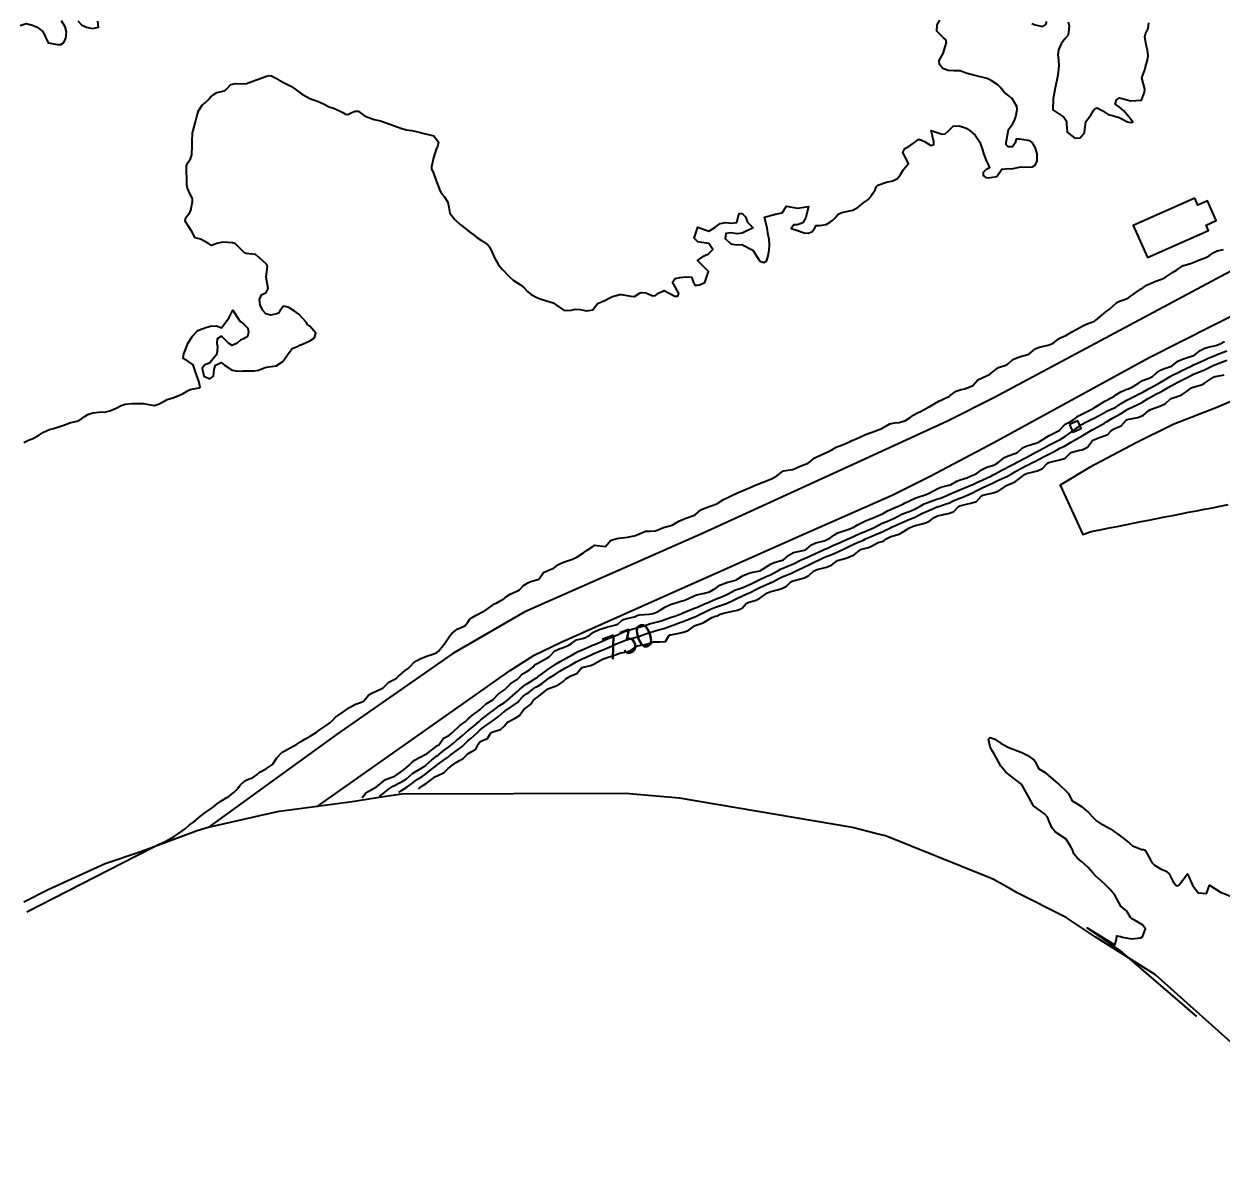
# Model space of a CAD drawing. Header units: metres. Extents: x 307586 to 320046, y 7427249 to 7434250.
# Drawn here: x 313869.3 to 314086.2, y 7432636.6 to 7432843.4 of the extents above; entities that cross this region are included whole.
import ezdxf
from ezdxf.enums import TextEntityAlignment as Align

# ---------------------------------------------------------------- set-up
doc = ezdxf.new("R2010")
doc.units = ezdxf.units.M
doc.header["$MEASUREMENT"] = 0
for name, color, linetype in [('Area', 45, 'Continuous'), ('Cotas', 45, 'Continuous'), ('Curvas de Nivel 1m', 11, 'Continuous'), ('Curvas de Nivel 5m', 15, 'Continuous'), ('Edificações', 30, 'Continuous'), ('Vias Primárias', 230, 'Continuous')]:
    doc.layers.add(name, color=color, linetype=linetype)
doc.styles.add('Style-STANDARD', font='STANDARD.shx')

msp = doc.modelspace()

# ---------------------------------------------------------------- linework, layer by layer
at = {"layer": 'Area'}
msp.add_polyline3d([(314112.9, 7432636.58, 744.22), (314074.12, 7432671.18, 732.01), (314063.25, 7432678.11, 732), (314057.97, 7432681.61, 731.96), (314049.13, 7432686.08, 731.83), (314048.08, 7432686.63, 731.9), (314046.04, 7432687.78, 731.79), (314044.93, 7432688.41, 731.73), (314044.98, 7432688.38, 731.87), (314043.53, 7432689.02, 731.73), (314025.28, 7432696.37, 731.65), (314023.72, 7432696.71, 731.62), (314019.31, 7432697.86, 731.61), (313988.02, 7432703.18, 731.31), (313978.17, 7432704.06, 731.18), (313937.74, 7432703.93, 727.91), (313934.44, 7432703.43, 727.63), (313928.73, 7432702.55, 727.66), (313916.99, 7432700.95, 727.75), (313915.5, 7432700.76, 727.68), (313911.95, 7432700.02, 727.67), (313902.69, 7432697.88, 726.75), (313900.71, 7432697.28, 726.75), (313890.34, 7432693.39, 726.73), (313884.06, 7432691.33, 726.72), (313873.82, 7432686.67, 726.7), (313869.31, 7432684.36, 726.69)], dxfattribs=at)
at = {"layer": 'Curvas de Nivel 1m', "flags": 128}
for points, elevation in [([(313869.29, 7432767.56), (313870.17, 7432768), (313870.65, 7432768.18), (313870.85, 7432768.26), (313871.95, 7432768.88), (313872.86, 7432769.48), (313873.99, 7432769.95), (313874.68, 7432770.13), (313874.87, 7432770.19), (313876.2, 7432770.6), (313876.88, 7432770.82), (313877.67, 7432771.12), (313878.89, 7432771.46), (313879.21, 7432771.57), (313879.76, 7432771.88), (313880.39, 7432772.38), (313880.9, 7432772.67), (313881.81, 7432772.96), (313882.91, 7432773.09), (313884.18, 7432773.11), (313884.91, 7432773.3), (313886, 7432773.81), (313886.92, 7432774.29), (313887.68, 7432774.55), (313888.92, 7432774.67), (313890.02, 7432774.66), (313890.92, 7432774.63), (313892.25, 7432774.4), (313892.92, 7432774.26), (313893.71, 7432774.5), (313894.93, 7432775.19), (313895.28, 7432775.34), (313896.28, 7432775.69), (313896.74, 7432775.87), (313896.94, 7432775.94), (313898.15, 7432776.46), (313898.95, 7432776.96), (313899.44, 7432777.16), (313900.96, 7432777.47), (313901.09, 7432777.5), (313901.23, 7432777.63), (313900.97, 7432778.68), (313900.62, 7432779.63), (313900.46, 7432780.17), (313899.96, 7432781.64), (313899.02, 7432782.32), (313898.16, 7432782.8), (313898.3, 7432783.66), (313899.05, 7432785.65), (313899.87, 7432786.84), (313900.55, 7432787.64), (313900.86, 7432787.86), (313901.09, 7432787.98), (313902.28, 7432788.43), (313903.09, 7432788.66), (313904.18, 7432788.68), (313905.09, 7432788.36), (313905.63, 7432789.04), (313905.98, 7432789.57), (313906.45, 7432790.23), (313907.13, 7432791.56), (313908.41, 7432789.55), (313909.1, 7432789.04), (313909.84, 7432788.28), (313909.96, 7432787.53), (313909.8, 7432786.8), (313909.06, 7432786.34), (313908.51, 7432786.1), (313907.92, 7432785.55), (313907.05, 7432785.16), (313906.37, 7432785.57), (313905.07, 7432786.86), (313904.29, 7432786.36), (313904.25, 7432785.59), (313904.36, 7432784.91), (313904.22, 7432783.59), (313903.02, 7432782.08), (313902.72, 7432781.9), (313902.05, 7432781.62), (313901.59, 7432781.04), (313901.88, 7432779.62), (313902.98, 7432779.11), (313903.66, 7432779.6), (313903.79, 7432780.81), (313904.01, 7432781.6), (313905.02, 7432782.08), (313905.65, 7432781.57), (313907, 7432780.69), (313908.02, 7432780.52), (313909, 7432780.56), (313909.95, 7432780.57), (313911, 7432780.57), (313911.79, 7432780.71), (313913.01, 7432781.18), (313913.25, 7432781.24), (313915.01, 7432781.46), (313916.19, 7432782.28), (313917.03, 7432783.44), (313917.88, 7432784.6), (313919.06, 7432785.1), (313919.3, 7432785.18), (313919.76, 7432785.41), (313921.07, 7432786.01), (313921.94, 7432786.52), (313922.19, 7432787.38), (313921.1, 7432788.66), (313920.68, 7432788.97), (313920.39, 7432789.4), (313919.12, 7432790.81), (313918.27, 7432791.43), (313917.14, 7432792.07), (313916.31, 7432792.28), (313915.67, 7432791.45), (313915.5, 7432791.08), (313915.12, 7432790.88), (313913.98, 7432790.61), (313913.12, 7432790.88), (313912.58, 7432791.5), (313912.11, 7432792.53), (313911.95, 7432793.5), (313912.31, 7432794.35), (313913.17, 7432794.77), (313913.54, 7432795.48), (313913.2, 7432797.49), (313913.39, 7432799.49), (313913.23, 7432799.85), (313911.45, 7432801.51), (313911.25, 7432801.6), (313909.55, 7432801.83), (313909.26, 7432801.95), (313907.6, 7432803.56), (313907.27, 7432803.7), (313907.09, 7432803.75), (313905.28, 7432803.83), (313904.23, 7432803.6), (313903.27, 7432803.28), (313902.76, 7432803.62), (313901.28, 7432804.39), (313900.3, 7432804.66), (313899.78, 7432805.65), (313899.3, 7432806.46), (313898.51, 7432807.67), (313898.66, 7432808.33), (313899.34, 7432809.25), (313899.53, 7432809.66), (313899.82, 7432811.2), (313899.82, 7432811.65), (313899.74, 7432812.02), (313899.38, 7432812.66), (313898.92, 7432813.66), (313898.83, 7432814.24), (313898.81, 7432815.67), (313898.77, 7432816.32), (313898.77, 7432817.67), (313898.95, 7432818.17), (313899.46, 7432818.94), (313899.75, 7432819.66), (313899.8, 7432821.34), (313899.79, 7432821.66), (313899.8, 7432821.96), (313899.87, 7432823.65), (313899.94, 7432824.08), (313900.37, 7432825.65), (313900.61, 7432826.58), (313900.95, 7432827.64), (313901.57, 7432828.64), (313902.11, 7432829.09), (313902.7, 7432829.62), (313903.1, 7432830.1), (313903.6, 7432830.54), (313904.27, 7432830.93), (313905.61, 7432831.26), (313905.83, 7432831.35), (313906.02, 7432831.58), (313906.78, 7432832.41), (313907.62, 7432832.58), (313908.67, 7432832.5), (313909.62, 7432832.59), (313911.27, 7432833.16), (313911.63, 7432833.29), (313911.78, 7432833.36), (313912.07, 7432833.51), (313913.22, 7432833.91), (313913.64, 7432834.02), (313914.15, 7432834), (313915.03, 7432833.47), (313915.39, 7432833.22), (313915.63, 7432833.1), (313916.32, 7432832.76), (313917.62, 7432832.09), (313918.61, 7432831.43), (313919.6, 7432830.74), (313921.11, 7432829.87), (313921.59, 7432829.67), (313922.48, 7432829.38), (313923.58, 7432828.88), (313924.6, 7432828.38), (313925.57, 7432828.04), (313927.05, 7432827.33), (313927.56, 7432827.03), (313927.93, 7432826.94), (313928.7, 7432827.31), (313929.3, 7432827.56), (313929.57, 7432827.6), (313929.83, 7432827.56), (313930.28, 7432827.29), (313930.99, 7432826.71), (313931.55, 7432826.47), (313932.72, 7432826.09), (313933.55, 7432825.87), (313934.06, 7432825.75), (313935.54, 7432825.22), (313937.53, 7432824.49), (313938.53, 7432824.19), (313939.53, 7432824.05), (313940.9, 7432823.78), (313941.52, 7432823.6), (313943.51, 7432823.13), (313944.34, 7432821.95), (313944.16, 7432821.12), (313943.92, 7432820.69), (313943.46, 7432819.13), (313943.08, 7432817.5), (313943.08, 7432817.13), (313943.44, 7432816.35), (313943.78, 7432815.48), (313943.89, 7432815.12), (313944.16, 7432814.37), (313944.67, 7432813.11), (313944.94, 7432812.66), (313945.38, 7432812.15), (313946.08, 7432811.09), (313946.26, 7432810.19), (313946.41, 7432809.09), (313947.33, 7432807.94), (313948.32, 7432807.07), (313949.31, 7432806.26), (313950.01, 7432805.75), (313950.91, 7432805.04), (313951.3, 7432804.72), (313952.18, 7432804.13), (313953.28, 7432803.4), (313953.61, 7432803.01), (313954.12, 7432801.85), (313954.5, 7432800.99), (313955.23, 7432799.77), (313955.89, 7432798.97), (313957.21, 7432797.57), (313957.89, 7432796.95), (313959.19, 7432796.12), (313959.87, 7432795.61), (313960.5, 7432794.92), (313961.17, 7432794.36), (313962.28, 7432793.79), (313963.16, 7432793.46), (313965.15, 7432792.86), (313967.14, 7432791.48), (313968.41, 7432791.56), (313969.14, 7432791.71), (313970.01, 7432791.67), (313971.14, 7432791.44), (313972.32, 7432791.6), (313973.15, 7432792.77), (313974.58, 7432793.33), (313975.17, 7432793.67), (313975.89, 7432794.01), (313977.18, 7432794.38), (313977.51, 7432794.39), (313979.17, 7432794.07), (313979.87, 7432793.99), (313980.86, 7432794.67), (313981.18, 7432794.75), (313981.88, 7432794.66), (313983.18, 7432794.15), (313983.63, 7432794.19), (313984.18, 7432794.64), (313985.19, 7432795.12), (313986.11, 7432794.61), (313987.17, 7432794.05), (313987.71, 7432794.06), (313987.9, 7432794.59), (313987.19, 7432795.77), (313986.7, 7432796.61), (313987.21, 7432797.3), (313988.04, 7432797.43), (313989.21, 7432797.58), (313990.16, 7432797.52), (313990.54, 7432796.56), (313990.74, 7432796.1), (313991.2, 7432796.07), (313991.62, 7432796.13), (313992.6, 7432796.54), (313993.22, 7432798.53), (313991.25, 7432800.55), (313992.43, 7432801.37), (313993.26, 7432801.73), (313994.02, 7432802.52), (313993.29, 7432803.61), (313992.04, 7432803.79), (313991.29, 7432803.9), (313990.64, 7432804.56), (313991.32, 7432806.55), (313993.32, 7432805.86), (313994.39, 7432806.51), (313995.33, 7432807.25), (313996.39, 7432807.43), (313997.33, 7432807.28), (313998.38, 7432807.42), (313998.6, 7432808.47), (313998.77, 7432809.05), (313999.35, 7432809.02), (313999.96, 7432808.45), (314000.33, 7432807.45), (314001.32, 7432806.43), (313999.31, 7432805.46), (313998.42, 7432805.36), (313997.31, 7432805.55), (313996.38, 7432805.42), (313996.25, 7432804.49), (313997.29, 7432803.55), (313998.36, 7432803.4), (313999.29, 7432803.41), (314001.27, 7432802.43), (314002.55, 7432800.42), (314003.25, 7432800.16), (314003.73, 7432800.4), (314003.99, 7432801.13), (314004.2, 7432802.4), (314004.29, 7432803.4), (314004.2, 7432804.4), (314004.07, 7432805.16), (314003.86, 7432806.4), (314003.35, 7432808.41), (314005.36, 7432808.92), (314006.55, 7432809.18), (314007.37, 7432810.36), (314009.37, 7432810), (314011.37, 7432810.31), (314010.88, 7432808.32), (314010.31, 7432807.35), (314009.33, 7432807.01), (314008.67, 7432807.01), (314008.2, 7432806.35), (314009.32, 7432805.94), (314010.57, 7432805.57), (314011.31, 7432805.48), (314011.92, 7432805.7), (314012.45, 7432806.3), (314012.73, 7432806.9), (314013.33, 7432806.9), (314014.54, 7432807.06), (314015.34, 7432807.52), (314015.77, 7432807.83), (314016.18, 7432808.25), (314016.71, 7432808.9), (314017.36, 7432809.24), (314018.22, 7432809.38), (314019.37, 7432809.64), (314020.32, 7432810.21), (314021.38, 7432811.03), (314022.07, 7432811.5), (314022.68, 7432812.18), (314022.95, 7432812.62), (314023.41, 7432813.36), (314023.67, 7432813.91), (314023.91, 7432814.16), (314025.43, 7432814.74), (314026.6, 7432814.96), (314027.44, 7432815.38), (314027.78, 7432815.77), (314027.98, 7432816.11), (314028.53, 7432817.04), (314029.47, 7432818.1), (314028.44, 7432820.11), (314028.8, 7432820.81), (314029.5, 7432821.18), (314030.74, 7432822.08), (314031.15, 7432822.44), (314031.52, 7432822.47), (314032.35, 7432822.06), (314033.51, 7432821.35), (314034.01, 7432821.55), (314034.01, 7432822.04), (314033.54, 7432824.05), (314035.53, 7432823.4), (314036.08, 7432823.48), (314036.66, 7432824.01), (314037.55, 7432824.83), (314038.64, 7432824.91), (314039.55, 7432824.6), (314039.98, 7432824.41), (314040.69, 7432823.96), (314041.53, 7432823.21), (314042.35, 7432821.94), (314042.85, 7432820.59), (314043.03, 7432819.93), (314043.48, 7432818.63), (314043.84, 7432817.93), (314044.09, 7432817.3), (314043.46, 7432816.96), (314042.94, 7432816.44), (314042.98, 7432815.93), (314043.44, 7432815.55), (314043.88, 7432815.48), (314045.44, 7432815.77), (314045.56, 7432815.91), (314046.31, 7432817.05), (314047.46, 7432817.21), (314048.17, 7432817.16), (314049.47, 7432817.45), (314049.82, 7432817.5), (314051.47, 7432817.43), (314051.81, 7432817.48), (314052.35, 7432817.82), (314052.72, 7432818.58), (314052.73, 7432819.82), (314052.43, 7432820.89), (314051.89, 7432821.83), (314051.52, 7432822.12), (314051.09, 7432822.27), (314049.52, 7432822.51), (314048.9, 7432822.49), (314048.77, 7432821.87), (314048.28, 7432821.1), (314047.51, 7432821.14), (314047.11, 7432821.49), (314047.09, 7432821.89), (314047.18, 7432822.22), (314047.47, 7432823.88), (314047.55, 7432824.27), (314048.24, 7432825.19), (314048.61, 7432825.87), (314048.86, 7432826.58), (314049.12, 7432827.86), (314049.03, 7432828.43), (314048.2, 7432829.87), (314047.62, 7432830.33), (314046.76, 7432831.03), (314046.06, 7432831.9), (314045.64, 7432832.33), (314044.42, 7432833.15), (314043.66, 7432833.5), (314041.66, 7432833.95), (314040.07, 7432834.37), (314039.67, 7432834.53), (314038.8, 7432834.86), (314037.67, 7432834.89), (314036.6, 7432834.95), (314035.68, 7432835.31), (314035.06, 7432836.04), (314035.01, 7432836.72), (314035.71, 7432838.03), (314036.33, 7432840.02), (314036.22, 7432840.51), (314035.74, 7432840.92), (314034.59, 7432842.04), (314034.63, 7432843.18), (314035.12, 7432844.04)], 726), ([(314051.78, 7432843.45), (314052.37, 7432843.23), (314053.77, 7432842.92), (314054.32, 7432843.26), (314054.49, 7432843.8)], 726), ([(314058.36, 7432843.75), (314058.5, 7432843.02), (314058.4, 7432841.75), (314058.26, 7432841.25), (314057.74, 7432840.68), (314057.06, 7432839.77), (314056.62, 7432838.68), (314056.5, 7432837.78), (314056.6, 7432836.88), (314056.67, 7432835.78), (314056.52, 7432834.63), (314056.39, 7432833.78), (314056.28, 7432833.16), (314055.98, 7432831.78), (314055.61, 7432829.79), (314055.59, 7432827.79), (314057.57, 7432826.51), (314058.04, 7432825.76), (314058.01, 7432825.3), (314058.18, 7432823.75), (314059.53, 7432822.71), (314060.5, 7432822.75), (314061.27, 7432823.71), (314061.56, 7432825.71), (314062.45, 7432826.83), (314062.94, 7432827.7), (314063.25, 7432828.04), (314063.6, 7432828.15), (314064.5, 7432827.68), (314065.58, 7432826.95), (314066.52, 7432826.72), (314067.57, 7432826.41), (314069.11, 7432825.62), (314069.56, 7432825.51), (314070.06, 7432825.61), (314069.57, 7432826.26), (314068.44, 7432827.63), (314067.6, 7432828.38), (314066.82, 7432828.86), (314067.07, 7432829.65), (314067.62, 7432829.98), (314069.03, 7432829.63), (314069.61, 7432829.45), (314071.61, 7432829.59), (314072.17, 7432831.04), (314072.22, 7432831.58), (314071.66, 7432833.59), (314072.21, 7432835.05), (314072.33, 7432835.58), (314072.64, 7432836.64), (314072.81, 7432837.58), (314072.68, 7432838.62), (314072.45, 7432839.58), (314072.22, 7432841.11), (314072.35, 7432841.58), (314072.82, 7432842.53), (314072.95, 7432843.58)], 726), ([(313869.85, 7432682.64), (313889.63, 7432692.76), (313893.34, 7432694.62), (313893.83, 7432694.85), (313894.9, 7432695.33), (313895.57, 7432695.68), (313895.82, 7432695.85), (313895.99, 7432695.94), (313896.55, 7432696.23), (313898.5, 7432697.64), (313899.31, 7432698.34), (313900.02, 7432698.85), (313900.94, 7432699.62), (313901.51, 7432700.14), (313902.04, 7432700.49), (313902.7, 7432700.94), (313903.57, 7432701.59), (313904.06, 7432701.98), (313904.97, 7432702.66), (313906.07, 7432703.3), (313906.5, 7432703.55), (313907.36, 7432704.26), (313908.1, 7432705.02), (313908.32, 7432705.31), (313908.47, 7432705.53), (313909.3, 7432706.33), (313910.11, 7432706.67), (313910.72, 7432706.9), (313911.57, 7432707.5), (313911.86, 7432707.76), (313912.13, 7432707.95), (313913.23, 7432708.57), (313914.14, 7432709.15), (313914.32, 7432709.28), (313914.45, 7432709.46), (313915.13, 7432710.47), (313916.01, 7432711.44), (313916.09, 7432711.52), (313916.17, 7432711.57), (313916.42, 7432711.68), (313918.19, 7432712.67), (313918.67, 7432712.93), (313919.42, 7432713.4), (313919.87, 7432713.72), (313920.2, 7432713.89), (313921.17, 7432714.42), (313922.22, 7432715.1), (313922.38, 7432715.21), (313922.6, 7432715.36), (313924.23, 7432716.47), (313924.73, 7432716.84), (313925.23, 7432717.33), (313925.72, 7432717.85), (313926.25, 7432718.24), (313927.82, 7432719.3), (313928.07, 7432719.49), (313928.27, 7432719.63), (313929.33, 7432720.23), (313930.28, 7432720.53), (313930.79, 7432720.76), (313931.2, 7432721.26), (313931.7, 7432721.86), (313932.3, 7432722.18), (313934.13, 7432723.04), (313934.31, 7432723.12), (313934.38, 7432723.16), (313934.43, 7432723.22), (313935.36, 7432724.18), (313936.33, 7432724.67), (313936.68, 7432724.85), (313937.05, 7432725.19), (313938.35, 7432726.28), (313938.88, 7432726.64), (313939.39, 7432727.16), (313939.82, 7432727.7), (313940.37, 7432728.08), (313941.07, 7432728.44), (313942.38, 7432728.95), (313942.97, 7432729.12), (313944, 7432729.5), (313944.39, 7432729.83), (313944.96, 7432730.54), (313945.38, 7432731.09), (313945.8, 7432731.7), (313946.43, 7432732.58), (313946.86, 7432733.07), (313947.72, 7432733.78), (313948.45, 7432734.06), (313949.12, 7432734.38), (313949.65, 7432735.04), (313949.99, 7432735.51), (313950.47, 7432735.88), (313951.18, 7432736.31), (313952.48, 7432736.97), (313952.55, 7432737.01), (313954.5, 7432738.36), (313954.9, 7432738.58), (313955.67, 7432738.97), (313956.18, 7432739.29), (313956.51, 7432739.57), (313957.32, 7432740.15), (313958.53, 7432740.65), (313958.73, 7432740.73), (313959.04, 7432740.92), (313959.77, 7432741.69), (313960.55, 7432742.15), (313961.06, 7432742.39), (313962.55, 7432742.87), (313962.6, 7432742.89), (313963.39, 7432744.06), (313964.58, 7432744.58), (313964.79, 7432744.65), (313965.22, 7432744.85), (313965.98, 7432745.45), (313966.59, 7432745.76), (313967.37, 7432746.06), (313968.6, 7432746.49), (313969.38, 7432746.81), (313970.61, 7432747.62), (313971.29, 7432748.11), (313972.3, 7432748.77), (313972.48, 7432748.91), (313972.63, 7432748.97), (313974.62, 7432748.74), (313975.52, 7432749.85), (313976.65, 7432750.22), (313977.08, 7432750.28), (313978.65, 7432750.46), (313978.85, 7432750.49), (313979.8, 7432750.68), (313980.66, 7432751.01), (313981.81, 7432751.51), (313982.66, 7432751.53), (313983.64, 7432751.61), (313984.67, 7432752), (313985.11, 7432752.17), (313986.67, 7432752.6), (313987.9, 7432753.37), (313988.69, 7432753.68), (313989.33, 7432753.94), (313990.7, 7432754.45), (313990.77, 7432754.48), (313990.86, 7432754.55), (313991.87, 7432755.38), (313992.72, 7432755.74), (313994.72, 7432756.5), (313995.94, 7432757.28), (313996.74, 7432757.65), (313997.32, 7432757.9), (313998.51, 7432758.46), (313998.67, 7432758.54), (313998.75, 7432758.57), (313998.92, 7432758.63), (314000.76, 7432759.42), (314001.47, 7432759.72), (314002.77, 7432760.27), (314003.13, 7432760.4), (314004.78, 7432761.05), (314005.62, 7432761.54), (314006.64, 7432762.36), (314006.73, 7432762.43), (314006.79, 7432762.45), (314008.45, 7432762.69), (314008.8, 7432762.82), (314009.81, 7432763.32), (314010.81, 7432763.65), (314011.28, 7432763.84), (314011.87, 7432764.3), (314012.37, 7432764.75), (314012.83, 7432765.01), (314014.15, 7432765.59), (314014.84, 7432765.88), (314015.1, 7432766), (314015.54, 7432766.25), (314016.35, 7432766.75), (314016.85, 7432766.95), (314017.8, 7432767.29), (314018.87, 7432767.78), (314019.16, 7432767.92), (314019.85, 7432768.21), (314020.88, 7432768.67), (314021.93, 7432769.13), (314022.89, 7432769.48), (314024.64, 7432770.14), (314024.89, 7432770.29), (314026.07, 7432770.96), (314026.9, 7432771.12), (314027.78, 7432771.23), (314028.91, 7432771.57), (314029.77, 7432772.09), (314030.41, 7432772.59), (314030.92, 7432772.87), (314031.71, 7432773.28), (314032.94, 7432773.92), (314033.03, 7432773.96), (314033.19, 7432774.05), (314034.95, 7432775.06), (314035.58, 7432775.39), (314036.84, 7432776), (314036.92, 7432776.05), (314036.96, 7432776.09), (314038.08, 7432776.88), (314038.98, 7432777.17), (314039.62, 7432777.33), (314040.99, 7432777.82), (314041.08, 7432777.86), (314041.16, 7432777.95), (314042.02, 7432778.93), (314043.01, 7432779.44), (314044.13, 7432779.91), (314045.02, 7432780.65), (314045.73, 7432781.19), (314047.03, 7432781.56), (314047.27, 7432781.63), (314047.56, 7432781.87), (314048.3, 7432782.61), (314049.05, 7432782.93), (314049.73, 7432783.17), (314051.06, 7432783.54), (314051.28, 7432783.61), (314051.55, 7432783.83), (314052.34, 7432784.55), (314053.07, 7432784.83), (314054.45, 7432785.17), (314055.08, 7432785.33), (314055.41, 7432785.44), (314055.88, 7432785.77), (314056.54, 7432786.32), (314057.1, 7432786.58), (314057.9, 7432786.96), (314059.11, 7432787.67), (314059.15, 7432787.7), (314059.22, 7432787.74), (314061.12, 7432788.79), (314061.77, 7432789.06), (314063.13, 7432789.58), (314063.3, 7432789.69), (314065.15, 7432791.22), (314065.41, 7432791.4), (314065.76, 7432791.65), (314066.48, 7432792.33), (314067.17, 7432792.95), (314067.61, 7432793.2), (314068.93, 7432793.62), (314069.12, 7432793.69), (314069.18, 7432793.72), (314069.56, 7432793.99), (314071.2, 7432795.19), (314071.45, 7432795.34), (314071.84, 7432795.58), (314072.67, 7432796.12), (314073.22, 7432796.39), (314074.04, 7432796.74), (314075.23, 7432797.13), (314075.52, 7432797.25), (314075.97, 7432797.54), (314077.24, 7432798.38), (314077.95, 7432798.81), (314078.99, 7432799.5), (314079.14, 7432799.62), (314079.26, 7432799.66), (314080.68, 7432800.06), (314081.26, 7432800.27), (314082.1, 7432800.64), (314083.28, 7432801.1), (314083.52, 7432801.2), (314083.94, 7432801.44), (314084.73, 7432802), (314085.29, 7432802.27), (314086.43, 7432802.55)], 727), ([(313930.55, 7432703.27), (313931.19, 7432704.16), (313932.09, 7432704.66), (313933.16, 7432705.23), (313934.11, 7432706.05), (313934.79, 7432706.54), (313936.12, 7432707.05), (313936.44, 7432707.2), (313938.14, 7432708.4), (313938.58, 7432708.73), (313939.08, 7432709.16), (313939.59, 7432709.71), (313940.16, 7432710.14), (313940.79, 7432710.52), (313942.08, 7432711.13), (313942.14, 7432711.16), (313942.17, 7432711.18), (313942.33, 7432711.28), (313944.19, 7432712.71), (313944.41, 7432712.87), (313944.62, 7432713.1), (313945.27, 7432714.03), (313946.22, 7432714.56), (313946.53, 7432714.76), (313946.89, 7432715.07), (313948.24, 7432716.32), (313948.64, 7432716.64), (313949.17, 7432717.04), (313949.74, 7432717.54), (313950.25, 7432718), (313950.82, 7432718.47), (313951.61, 7432719.02), (313951.99, 7432719.29), (313952.27, 7432719.59), (313953, 7432720.28), (313954.22, 7432720.98), (313954.29, 7432721.04), (313955.22, 7432722.05), (313956.31, 7432722.8), (313956.5, 7432722.96), (313957.38, 7432723.9), (313958.34, 7432724.54), (313958.58, 7432724.69), (313958.85, 7432724.92), (313959.58, 7432725.69), (313960.36, 7432726.13), (313960.85, 7432726.41), (313961.44, 7432726.9), (313961.89, 7432727.37), (313962.37, 7432727.66), (313964.12, 7432728.6), (313964.38, 7432728.79), (313964.42, 7432728.82), (313964.48, 7432728.86), (313965.4, 7432729.85), (313966.4, 7432730.27), (313966.83, 7432730.41), (313967.86, 7432730.82), (313968.42, 7432731.19), (313969.34, 7432731.88), (313970.43, 7432732.11), (313970.95, 7432732.26), (313971.84, 7432732.78), (313972.16, 7432733.05), (313972.44, 7432733.25), (313973.48, 7432733.73), (313974.45, 7432734.03), (313975, 7432734.19), (313976.46, 7432734.58), (313976.57, 7432734.61), (313976.8, 7432734.72), (313977.68, 7432735.5), (313978.47, 7432735.74), (313979.84, 7432736.04), (313980.48, 7432736.31), (313980.77, 7432736.38), (313982.48, 7432736.52), (313983.23, 7432736.64), (313984.12, 7432736.99), (313984.49, 7432737.2), (313985.35, 7432737.76), (313986.51, 7432738.33), (313986.72, 7432738.39), (313987.48, 7432738.59), (313988.24, 7432738.86), (313988.52, 7432738.9), (313988.95, 7432739.01), (313990.53, 7432739.76), (313991.09, 7432739.99), (313992.53, 7432740.3), (313993.42, 7432740.52), (313994.54, 7432741.23), (313995.28, 7432741.76), (313996.55, 7432742.26), (313996.73, 7432742.3), (313997.47, 7432742.47), (313998.29, 7432742.73), (313998.56, 7432742.89), (313999.53, 7432743.48), (314000.58, 7432743.95), (314000.95, 7432744.06), (314002.58, 7432744.37), (314002.62, 7432744.38), (314002.67, 7432744.41), (314004.6, 7432745.63), (314005.1, 7432745.87), (314006.6, 7432746.27), (314006.68, 7432746.29), (314006.79, 7432746.36), (314007.78, 7432747.18), (314008.62, 7432747.64), (314009.14, 7432747.81), (314010.63, 7432748.1), (314010.79, 7432748.14), (314011.05, 7432748.31), (314011.86, 7432749.08), (314012.64, 7432749.41), (314014.17, 7432749.79), (314014.65, 7432749.99), (314014.84, 7432750.07), (314015.18, 7432750.25), (314016.02, 7432750.89), (314016.66, 7432751.21), (314017.4, 7432751.5), (314018.67, 7432751.9), (314019.44, 7432752.21), (314020.19, 7432752.69), (314020.68, 7432752.93), (314021.54, 7432753.33), (314022.7, 7432753.82), (314022.95, 7432753.91), (314023.59, 7432754.16), (314024.71, 7432754.69), (314025.66, 7432755.19), (314026.72, 7432755.68), (314027.04, 7432755.8), (314027.76, 7432756.11), (314028.39, 7432756.44), (314028.73, 7432756.61), (314029.72, 7432757.11), (314030.75, 7432757.57), (314031.11, 7432757.7), (314032.29, 7432758.05), (314032.64, 7432758.17), (314032.75, 7432758.21), (314033.04, 7432758.33), (314034.77, 7432759.27), (314035.3, 7432759.49), (314036.77, 7432759.85), (314036.89, 7432759.88), (314037.15, 7432760), (314038.18, 7432760.59), (314038.78, 7432760.83), (314040.02, 7432761.19), (314040.79, 7432761.52), (314041.09, 7432761.65), (314041.68, 7432761.94), (314042.35, 7432762.38), (314042.8, 7432762.68), (314043.63, 7432763.1), (314044.82, 7432763.48), (314045.12, 7432763.59), (314045.6, 7432763.89), (314046.26, 7432764.46), (314046.83, 7432764.87), (314047.51, 7432765.2), (314048.84, 7432765.64), (314049.25, 7432765.85), (314050.09, 7432766.61), (314050.86, 7432766.97), (314051.5, 7432767.19), (314052.87, 7432767.59), (314053.03, 7432767.65), (314053.29, 7432767.8), (314054.88, 7432768.86), (314055.48, 7432769.18), (314056.71, 7432769.76), (314056.82, 7432769.83), (314056.89, 7432769.93), (314057.78, 7432770.88), (314058.91, 7432771.44), (314059.37, 7432771.73), (314060.22, 7432772.43), (314060.93, 7432772.8), (314061.56, 7432773.07), (314062.75, 7432773.69), (314062.87, 7432773.77), (314062.94, 7432773.82), (314063.24, 7432773.98), (314064.96, 7432775.05), (314065.36, 7432775.26), (314066.15, 7432775.65), (314066.65, 7432775.96), (314066.97, 7432776.19), (314067.85, 7432776.76), (314068.99, 7432777.22), (314069.28, 7432777.32), (314069.92, 7432777.61), (314071, 7432778.29), (314071.81, 7432778.78), (314073.01, 7432779.24), (314073.61, 7432779.56), (314074.35, 7432780.22), (314075.03, 7432780.67), (314075.62, 7432780.95), (314077.04, 7432781.42), (314077.11, 7432781.45), (314077.21, 7432781.52), (314078.22, 7432782.34), (314079.05, 7432782.7), (314080.85, 7432783.26), (314081.06, 7432783.35), (314081.14, 7432783.39), (314081.27, 7432783.47), (314082.26, 7432784.27), (314083.08, 7432784.68), (314083.67, 7432784.85), (314085.08, 7432785.14), (314085.86, 7432785.42), (314086.65, 7432785.85)], 728), ([(313933.69, 7432703.55), (313933.85, 7432703.67), (313934.3, 7432703.96), (313935.52, 7432704.92), (313935.87, 7432705.2), (313936, 7432705.31), (313936.1, 7432705.36), (313936.41, 7432705.5), (313938.12, 7432706.39), (313938.58, 7432706.71), (313939.1, 7432707.16), (313939.65, 7432707.63), (313940.13, 7432707.97), (313940.86, 7432708.41), (313942.05, 7432709.13), (313942.1, 7432709.17), (313942.14, 7432709.2), (313943.16, 7432710.12), (313944.17, 7432710.9), (313944.29, 7432710.98), (313944.43, 7432711.1), (313945.4, 7432711.87), (313946.19, 7432712.44), (313947.01, 7432713.07), (313947.64, 7432713.62), (313948.21, 7432714.11), (313948.71, 7432714.55), (313949.26, 7432715.04), (313949.78, 7432715.48), (313950.23, 7432715.81), (313950.91, 7432716.35), (313951.65, 7432717.02), (313951.96, 7432717.3), (313952.25, 7432717.53), (313954.16, 7432718.98), (313954.22, 7432719.03), (313954.26, 7432719.07), (313955.34, 7432719.91), (313956.29, 7432720.54), (313956.54, 7432720.71), (313956.86, 7432720.95), (313958.31, 7432722.19), (313958.7, 7432722.54), (313959.11, 7432722.92), (313959.75, 7432723.49), (313960.33, 7432723.88), (313960.97, 7432724.26), (313961.99, 7432724.89), (313962.2, 7432725.03), (313962.35, 7432725.14), (313963.28, 7432725.81), (313964.36, 7432726.61), (313964.51, 7432726.71), (313964.72, 7432726.86), (313965.69, 7432727.53), (313966.37, 7432727.92), (313968, 7432728.82), (313968.24, 7432728.96), (313968.39, 7432729.05), (313969.53, 7432729.66), (313970.4, 7432730.06), (313970.92, 7432730.27), (313971.99, 7432730.77), (313972.27, 7432730.91), (313972.41, 7432730.98), (313972.76, 7432731.1), (313974.42, 7432731.79), (313975.08, 7432732.08), (313976.43, 7432732.63), (313976.63, 7432732.72), (313977.86, 7432733.29), (313978.44, 7432733.49), (313979.38, 7432733.76), (313980.45, 7432734.07), (313980.91, 7432734.21), (313982.23, 7432734.65), (313982.4, 7432734.71), (313982.46, 7432734.72), (313982.55, 7432734.74), (313984.47, 7432735.25), (313985.5, 7432735.58), (313986.48, 7432735.94), (313986.96, 7432736.11), (313988.27, 7432736.58), (313988.42, 7432736.64), (313988.48, 7432736.67), (313989.8, 7432737.25), (313990.5, 7432737.5), (313991.24, 7432737.8), (313992.51, 7432738.37), (313992.62, 7432738.42), (313992.87, 7432738.52), (313994.52, 7432739.19), (313995.45, 7432739.57), (313996.53, 7432740.05), (313996.82, 7432740.19), (313997.35, 7432740.47), (313998.11, 7432740.89), (313998.54, 7432741.04), (313999.43, 7432741.33), (314000.55, 7432741.79), (314000.99, 7432741.99), (314001.82, 7432742.42), (314002.29, 7432742.68), (314002.56, 7432742.81), (314003.66, 7432743.3), (314004.57, 7432743.71), (314005.03, 7432743.93), (314005.8, 7432744.37), (314006.3, 7432744.65), (314006.59, 7432744.78), (314007.71, 7432745.23), (314008.6, 7432745.62), (314010.04, 7432746.32), (314010.42, 7432746.5), (314010.61, 7432746.59), (314011.8, 7432747.12), (314012.62, 7432747.49), (314013.17, 7432747.73), (314014.32, 7432748.26), (314014.63, 7432748.41), (314015.88, 7432749), (314016.64, 7432749.31), (314017.3, 7432749.58), (314018.65, 7432750.21), (314018.68, 7432750.22), (314020.66, 7432751.11), (314021.41, 7432751.44), (314022.67, 7432751.96), (314023.09, 7432752.16), (314024.13, 7432752.7), (314024.69, 7432752.95), (314025.52, 7432753.31), (314026.7, 7432753.8), (314026.92, 7432753.89), (314027.35, 7432754.11), (314028.22, 7432754.59), (314028.71, 7432754.8), (314029.87, 7432755.24), (314030.72, 7432755.59), (314031.04, 7432755.75), (314031.58, 7432756.06), (314032.3, 7432756.49), (314032.73, 7432756.67), (314033.75, 7432757.02), (314034.74, 7432757.36), (314035.23, 7432757.53), (314036.38, 7432758), (314036.64, 7432758.12), (314036.75, 7432758.17), (314038.03, 7432758.72), (314038.76, 7432759.01), (314040.61, 7432759.79), (314040.77, 7432759.86), (314040.83, 7432759.89), (314040.96, 7432759.95), (314042.19, 7432760.52), (314042.78, 7432760.79), (314044.44, 7432761.56), (314044.79, 7432761.73), (314044.91, 7432761.78), (314045.13, 7432761.9), (314046.2, 7432762.49), (314046.81, 7432762.81), (314047.51, 7432763.17), (314048.79, 7432763.86), (314048.81, 7432763.87), (314048.86, 7432763.9), (314050.83, 7432764.93), (314051.43, 7432765.23), (314052.47, 7432765.81), (314052.71, 7432765.95), (314052.85, 7432766.02), (314054.02, 7432766.63), (314054.86, 7432767.09), (314055.31, 7432767.33), (314056.18, 7432767.77), (314056.63, 7432768), (314056.88, 7432768.14), (314057.88, 7432768.75), (314058.89, 7432769.43), (314059.31, 7432769.73), (314060.9, 7432770.9), (314061.4, 7432771.21), (314062.38, 7432771.7), (314062.75, 7432771.86), (314062.92, 7432771.94), (314064.06, 7432772.54), (314064.93, 7432773.04), (314065.34, 7432773.25), (314066.25, 7432773.65), (314066.73, 7432773.86), (314066.95, 7432773.99), (314067.94, 7432774.64), (314068.96, 7432775.22), (314069.69, 7432775.61), (314070.52, 7432776.05), (314070.97, 7432776.27), (314071.85, 7432776.71), (314072.99, 7432777.34), (314073.13, 7432777.43), (314073.38, 7432777.56), (314075, 7432778.47), (314075.69, 7432778.85), (314076.79, 7432779.52), (314076.93, 7432779.61), (314077.01, 7432779.66), (314078.26, 7432780.27), (314079.03, 7432780.66), (314079.59, 7432780.94), (314080.7, 7432781.48), (314081.04, 7432781.64), (314082.3, 7432782.21), (314083.05, 7432782.56), (314083.67, 7432782.84), (314085.06, 7432783.41), (314085.11, 7432783.43), (314087.07, 7432784.19)], 729), ([(313940.73, 7432704.87), (313941.05, 7432705.14), (313941.68, 7432705.56), (313942.11, 7432705.85), (313943.82, 7432707.1), (313944.12, 7432707.26), (313945.39, 7432707.83), (313946.14, 7432708.54), (313946.72, 7432709.07), (313947.57, 7432709.64), (313948.16, 7432710), (313948.85, 7432710.35), (313949.47, 7432711.04), (313949.84, 7432711.36), (313950.18, 7432711.54), (313951.13, 7432712.07), (313951.59, 7432713.02), (313951.85, 7432713.36), (313952.2, 7432713.56), (313953.22, 7432713.98), (313953.86, 7432714.99), (313954.23, 7432715.21), (313955.59, 7432715.61), (313956.24, 7432716.22), (313956.83, 7432716.95), (313958.25, 7432717.65), (313959.04, 7432718.13), (313959.56, 7432718.92), (313959.89, 7432719.29), (313960.27, 7432719.59), (313961.02, 7432720.17), (313961.52, 7432720.9), (313961.94, 7432721.25), (313962.3, 7432721.49), (313964.04, 7432722.86), (313964.2, 7432722.98), (313964.32, 7432723.03), (313965.66, 7432723.51), (313966.33, 7432723.88), (313966.88, 7432724.28), (313967.42, 7432724.82), (313968.35, 7432725.33), (313969.38, 7432725.78), (313970.27, 7432726.79), (313970.32, 7432726.83), (313970.36, 7432726.85), (313971.91, 7432727.23), (313972.37, 7432727.42), (313973.95, 7432728.32), (313974.38, 7432728.49), (313974.58, 7432728.54), (313975.06, 7432728.73), (313976.1, 7432729.02), (313976.4, 7432729.12), (313977.13, 7432729.43), (313978.4, 7432729.69), (313979.18, 7432729.91), (313980.15, 7432730.67), (313980.41, 7432730.76), (313982, 7432731.07), (313982.42, 7432731.2), (313983.27, 7432731.49), (313984.42, 7432731.52), (313985.48, 7432731.55), (313986.04, 7432732.6), (313986.29, 7432732.74), (313986.44, 7432732.78), (313987.95, 7432733.08), (313988.44, 7432733.17), (313989.51, 7432733.5), (313990.46, 7432734.2), (313990.64, 7432734.37), (313991.01, 7432734.54), (313992.1, 7432734.9), (313992.47, 7432735.06), (313993.86, 7432735.89), (313994.48, 7432736.12), (313994.79, 7432736.19), (313995.33, 7432736.49), (313996.2, 7432736.77), (313996.49, 7432736.83), (313997.86, 7432737.1), (313998.49, 7432737.25), (313999.35, 7432737.6), (314000.06, 7432738.44), (314000.52, 7432738.68), (314001.88, 7432739.06), (314002.52, 7432739.4), (314003.92, 7432740.39), (314004.54, 7432740.62), (314005.93, 7432740.98), (314006.54, 7432741.18), (314007.35, 7432741.55), (314008.13, 7432742.34), (314008.39, 7432742.5), (314008.56, 7432742.55), (314009.98, 7432742.9), (314010.56, 7432743.09), (314011.39, 7432743.48), (314012.26, 7432744.29), (314012.46, 7432744.42), (314012.58, 7432744.47), (314012.91, 7432744.61), (314014.59, 7432745.04), (314015.49, 7432745.35), (314016.57, 7432746.24), (314016.59, 7432746.25), (314018.16, 7432746.67), (314018.61, 7432746.8), (314019.61, 7432747.22), (314020.63, 7432748.11), (314020.67, 7432748.15), (314020.78, 7432748.19), (314022.23, 7432748.58), (314022.64, 7432748.76), (314023.96, 7432749.46), (314024.65, 7432749.68), (314024.99, 7432749.8), (314025.4, 7432750.13), (314026.22, 7432750.56), (314026.66, 7432750.69), (314027.77, 7432751), (314028.67, 7432751.54), (314029.48, 7432752.09), (314030.31, 7432752.45), (314030.68, 7432752.55), (314031.9, 7432752.84), (314032.69, 7432753.12), (314033.32, 7432753.41), (314034.08, 7432754.03), (314034.71, 7432754.3), (314036.09, 7432754.62), (314036.71, 7432754.75), (314037.62, 7432755.08), (314038.52, 7432755.98), (314038.64, 7432756.07), (314038.72, 7432756.1), (314040.21, 7432756.48), (314040.73, 7432756.59), (314041.74, 7432756.93), (314042.63, 7432757.93), (314042.7, 7432757.98), (314042.75, 7432758.01), (314042.89, 7432758.06), (314044.76, 7432758.5), (314045.81, 7432758.84), (314046.77, 7432759.52), (314046.96, 7432759.69), (314047.31, 7432759.87), (314048.35, 7432760.29), (314048.78, 7432760.52), (314050.57, 7432761.83), (314050.71, 7432761.92), (314050.79, 7432761.95), (314052.29, 7432762.33), (314052.8, 7432762.48), (314053.7, 7432762.9), (314054.53, 7432763.78), (314054.82, 7432763.95), (314056.26, 7432764.34), (314056.83, 7432764.47), (314057.82, 7432764.76), (314058.74, 7432765.74), (314058.8, 7432765.79), (314058.84, 7432765.8), (314060.4, 7432766.17), (314060.85, 7432766.28), (314061.84, 7432766.71), (314062.55, 7432767.69), (314062.7, 7432767.86), (314062.88, 7432767.98), (314063.52, 7432768.32), (314064.88, 7432768.77), (314065.5, 7432769.04), (314066.05, 7432769.65), (314066.53, 7432770.01), (314066.9, 7432770.16), (314067.93, 7432770.6), (314068.83, 7432771.62), (314068.88, 7432771.66), (314068.92, 7432771.69), (314069.05, 7432771.74), (314070.93, 7432772.14), (314072, 7432772.52), (314072.94, 7432773.36), (314073.22, 7432773.57), (314074.95, 7432774.15), (314075.9, 7432774.59), (314076.88, 7432775.52), (314076.93, 7432775.55), (314076.96, 7432775.56), (314078.45, 7432776.03), (314078.97, 7432776.3), (314079.71, 7432776.76), (314080.66, 7432777.48), (314080.99, 7432777.6), (314082.45, 7432778.01), (314083, 7432778.3), (314084.67, 7432779.43), (314084.91, 7432779.53), (314085.01, 7432779.55), (314086.58, 7432779.85)], 731), ([(314081.62, 7432663.69), (314067.76, 7432675.62), (314061.81, 7432679.69), (314066.78, 7432676.63), (314067.12, 7432677.63), (314067.13, 7432678.29), (314067.8, 7432678.17), (314068.19, 7432678.01), (314069.79, 7432677.74), (314071.49, 7432677.88), (314071.8, 7432678.1), (314072.31, 7432679.56), (314071.82, 7432680.24), (314070.32, 7432681.1), (314069.84, 7432681.36), (314069.64, 7432681.59), (314068.98, 7432682.73), (314067.86, 7432683.62), (314066.8, 7432685.63), (314065.9, 7432686.72), (314064.94, 7432687.65), (314063.92, 7432688.59), (314063.35, 7432689.09), (314062.79, 7432689.68), (314061.95, 7432690.61), (314060.77, 7432691.7), (314059.97, 7432692.38), (314059.39, 7432693.13), (314059.16, 7432693.72), (314058.77, 7432694.51), (314058, 7432695.74), (314056.02, 7432697.05), (314055.42, 7432697.77), (314054.95, 7432698.86), (314054.6, 7432699.77), (314054.06, 7432700.38), (314052.08, 7432701.81), (314051, 7432703.82), (314050.12, 7432705.3), (314049.91, 7432705.63), (314049.73, 7432705.84), (314048.14, 7432707.03), (314047.06, 7432707.87), (314046.16, 7432708.98), (314045.67, 7432709.89), (314044.99, 7432711.08), (314044.52, 7432711.9), (314044.2, 7432712.49), (314043.92, 7432713.9), (314044.23, 7432714.19), (314045.09, 7432713.89), (314046.21, 7432713.07), (314047.75, 7432712.31), (314048.2, 7432712.11), (314048.37, 7432712.04), (314048.96, 7432711.85), (314049.85, 7432711.49), (314050.2, 7432711.33), (314051.07, 7432710.94), (314052.18, 7432710.1), (314052.37, 7432709.81), (314052.95, 7432708.59), (314054.15, 7432707.84), (314054.26, 7432707.78), (314056.13, 7432706.15), (314056.57, 7432705.76), (314058.11, 7432704.31), (314058.39, 7432704.02), (314058.54, 7432703.73), (314059.07, 7432702.7), (314060.09, 7432702.11), (314060.75, 7432701.7), (314062.07, 7432700.53), (314062.86, 7432699.68), (314063.46, 7432699.08), (314064.04, 7432698.74), (314066.03, 7432697.64), (314068.01, 7432696.19), (314068.78, 7432695.61), (314069.43, 7432695.03), (314069.99, 7432694.57), (314071.66, 7432693.9), (314071.99, 7432693.88), (314072.23, 7432693.81), (314072.39, 7432693.56), (314072.96, 7432692.54), (314073.51, 7432691.55), (314073.96, 7432691.06), (314075.15, 7432690.33), (314075.94, 7432690.02), (314076.63, 7432689.51), (314077.27, 7432688.15), (314077.77, 7432687.5), (314077.91, 7432687.38), (314078.1, 7432687.3), (314078.41, 7432687.49), (314079.93, 7432689.47), (314080.84, 7432687.46), (314081.89, 7432686.08), (314083.39, 7432685.93), (314083.91, 7432687.42), (314085.89, 7432686.15), (314087.88, 7432685.38)], 732)]:
    msp.add_lwpolyline(points, dxfattribs=dict(at, elevation=elevation))
at = {"layer": 'Curvas de Nivel 5m', "flags": 128}
for points, elevation in [([(313868.66, 7432843.11), (313869.75, 7432843.44), (313870.89, 7432843.15), (313871.74, 7432842.77), (313872.78, 7432841.98), (313873.7, 7432839.97), (313875.43, 7432839.67), (313875.7, 7432839.64), (313875.99, 7432839.65), (313876.52, 7432839.93), (313876.91, 7432840.73), (313877.03, 7432841.93), (313876.82, 7432842.86), (313876.15, 7432843.94)], 725), ([(313879.07, 7432843.91), (313879.75, 7432843.23), (313880.64, 7432842.79), (313881.74, 7432842.54), (313882.84, 7432842.76), (313882.69, 7432843.86)], 725), ([(313937.21, 7432704.21), (313937.68, 7432704.58), (313938.61, 7432705.16), (313939.48, 7432705.79), (313940.11, 7432706.26), (313940.64, 7432706.62), (313941.39, 7432707.14), (313941.83, 7432707.43), (313942.13, 7432707.64), (313943.98, 7432709.1), (313944.07, 7432709.17), (313944.14, 7432709.23), (313945.24, 7432710), (313946.17, 7432710.69), (313946.38, 7432710.86), (313946.64, 7432711.07), (313948.18, 7432712.2), (313948.68, 7432712.55), (313949.15, 7432713.04), (313949.66, 7432713.58), (313950.21, 7432714), (313950.78, 7432714.46), (313951.34, 7432715.02), (313951.79, 7432715.45), (313952.23, 7432715.8), (313953.91, 7432716.99), (313954.25, 7432717.23), (313955.23, 7432717.99), (313956.26, 7432718.86), (313956.4, 7432718.96), (313957.5, 7432719.72), (313958.28, 7432720.24), (313958.68, 7432720.54), (313959.02, 7432720.92), (313959.63, 7432721.58), (313960.3, 7432722.09), (313960.8, 7432722.41), (313961.45, 7432722.9), (313961.96, 7432723.26), (313962.32, 7432723.48), (313963.19, 7432724.02), (313964.3, 7432724.86), (313964.34, 7432724.89), (313965.54, 7432725.66), (313966.36, 7432726.17), (313967.45, 7432726.82), (313968.37, 7432727.36), (313969.3, 7432727.87), (313970.38, 7432728.41), (313970.65, 7432728.52), (313971.24, 7432728.78), (313972.03, 7432729.14), (313972.39, 7432729.3), (313973.38, 7432729.77), (313974.4, 7432730.17), (313974.82, 7432730.32), (313975.68, 7432730.73), (313976.18, 7432730.96), (313976.42, 7432731.07), (313977.01, 7432731.3), (313978.42, 7432731.83), (313980.12, 7432732.36), (313980.43, 7432732.45), (313980.61, 7432732.49), (313981.07, 7432732.66), (313982.07, 7432733.02), (313982.44, 7432733.14), (313983.59, 7432733.48), (313984.45, 7432733.72), (313985.14, 7432733.92), (313986.46, 7432734.37), (313986.63, 7432734.43), (313987.03, 7432734.59), (313988.07, 7432734.98), (313988.47, 7432735.13), (313989.39, 7432735.48), (313990.48, 7432735.89), (313990.95, 7432736.07), (313991.88, 7432736.54), (313992.28, 7432736.74), (313992.49, 7432736.84), (313993.61, 7432737.4), (313994.5, 7432737.76), (313995.05, 7432737.94), (313996.51, 7432738.44), (313996.54, 7432738.46), (313996.59, 7432738.48), (313997.88, 7432739.11), (313998.52, 7432739.41), (314000.32, 7432740.23), (314000.53, 7432740.31), (314000.62, 7432740.35), (314000.77, 7432740.43), (314001.93, 7432741.02), (314002.54, 7432741.31), (314004.27, 7432742.11), (314004.55, 7432742.21), (314004.67, 7432742.26), (314004.88, 7432742.38), (314005.97, 7432742.96), (314006.57, 7432743.25), (314007.35, 7432743.58), (314008.58, 7432744.07), (314008.76, 7432744.15), (314009.09, 7432744.33), (314010.59, 7432745.08), (314011.43, 7432745.46), (314012.6, 7432746.01), (314013.16, 7432746.28), (314014.14, 7432746.74), (314014.61, 7432746.94), (314015.54, 7432747.33), (314016.63, 7432747.81), (314016.92, 7432747.94), (314017.53, 7432748.23), (314018.29, 7432748.57), (314018.64, 7432748.73), (314019.65, 7432749.21), (314020.65, 7432749.64), (314021.03, 7432749.81), (314021.8, 7432750.18), (314022.38, 7432750.45), (314022.66, 7432750.56), (314023.37, 7432750.87), (314024.67, 7432751.41), (314025.17, 7432751.63), (314026.17, 7432752.13), (314026.51, 7432752.29), (314026.68, 7432752.37), (314027.88, 7432752.91), (314028.69, 7432753.27), (314029.27, 7432753.52), (314030.57, 7432754.07), (314030.7, 7432754.13), (314032, 7432754.77), (314032.71, 7432755.11), (314034.62, 7432755.92), (314034.72, 7432755.95), (314034.77, 7432755.97), (314034.93, 7432756.02), (314036.28, 7432756.45), (314036.73, 7432756.63), (314037.67, 7432757.06), (314038.75, 7432757.49), (314039.1, 7432757.62), (314039.94, 7432757.96), (314040.76, 7432758.35), (314041.8, 7432758.9), (314042.77, 7432759.36), (314043.97, 7432759.91), (314044.78, 7432760.3), (314045.86, 7432760.81), (314046.79, 7432761.22), (314047.24, 7432761.43), (314048, 7432761.87), (314048.5, 7432762.16), (314048.8, 7432762.33), (314049.77, 7432762.88), (314050.82, 7432763.4), (314051.11, 7432763.54), (314051.65, 7432763.82), (314052.41, 7432764.23), (314052.83, 7432764.44), (314054.21, 7432765.17), (314054.84, 7432765.47), (314055.06, 7432765.56), (314055.43, 7432765.77), (314056.34, 7432766.28), (314056.85, 7432766.53), (314057.68, 7432766.93), (314058.87, 7432767.63), (314058.94, 7432767.67), (314059.08, 7432767.74), (314060.88, 7432768.79), (314061.45, 7432769.14), (314062.38, 7432769.7), (314062.71, 7432769.88), (314062.9, 7432769.98), (314063.58, 7432770.36), (314064.91, 7432771.11), (314065.25, 7432771.32), (314065.76, 7432771.65), (314066.48, 7432772.08), (314066.92, 7432772.31), (314067.8, 7432772.77), (314068.94, 7432773.5), (314069.16, 7432773.62), (314070.95, 7432774.47), (314071.69, 7432774.85), (314072.85, 7432775.57), (314072.92, 7432775.61), (314072.96, 7432775.64), (314074.21, 7432776.31), (314074.98, 7432776.7), (314075.54, 7432776.98), (314076.43, 7432777.53), (314076.78, 7432777.74), (314077, 7432777.85), (314078.07, 7432778.44), (314079.01, 7432778.92), (314080.11, 7432779.48), (314080.7, 7432779.79), (314081.02, 7432779.93), (314082.11, 7432780.38), (314083.03, 7432780.75), (314083.52, 7432780.96), (314084.47, 7432781.44), (314084.85, 7432781.62), (314085.05, 7432781.7), (314085.52, 7432781.9), (314087.05, 7432782.48)], 730)]:
    msp.add_lwpolyline(points, dxfattribs=dict(at, elevation=elevation))
at = {"layer": 'Edificações'}
for points in [[(314081.26, 7432811.83), (314070.12, 7432806.87), (314072.7, 7432801.08), (314083.72, 7432805.98), (314083.3, 7432806.93), (314085.13, 7432807.75), (314083.54, 7432811.32), (314081.81, 7432810.55)], [(314058.6, 7432770.83), (314059.21, 7432769.43), (314060.7, 7432770.09), (314060.09, 7432771.48)]]:
    msp.add_lwpolyline(points, close=True, dxfattribs=at)
at = {"layer": 'Vias Primárias'}
msp.add_lwpolyline([(314101.79, 7432806.07), (314044.9, 7432775.68), (314036.53, 7432771.42), (314020.87, 7432764.24), (313992.28, 7432751.14), (313960.01, 7432736.95), (313946.94, 7432729.4), (313926.1, 7432714.84), (313902.69, 7432697.88)], dxfattribs=at)
msp.add_lwpolyline([(314101.79, 7432806.07), (314044.9, 7432775.68), (314036.53, 7432771.42), (314020.87, 7432764.24), (313992.28, 7432751.14), (313960.01, 7432736.95), (313946.94, 7432729.4), (313926.1, 7432714.84), (313902.69, 7432697.88)], dxfattribs=at)
at = {"layer": 'Vias Primárias', "elevation": 727.71}
for points in [[(314044.9, 7432767.57), (314073.03, 7432783), (314101.9, 7432797.58)], [(314044.9, 7432767.57), (314073.03, 7432783), (314101.9, 7432797.58)], [(313922.38, 7432701.69), (313947.93, 7432719.67), (313957.37, 7432726.32), (313961.68, 7432729.11), (313966.57, 7432731.44), (313985.11, 7432739.72), (314010.29, 7432750.91), (314026.49, 7432758.02), (314033.36, 7432761.51), (314044.9, 7432767.57)], [(313922.38, 7432701.69), (313947.93, 7432719.67), (313957.37, 7432726.32), (313961.68, 7432729.11), (313966.57, 7432731.44), (313985.11, 7432739.72), (314010.29, 7432750.91), (314026.49, 7432758.02), (314033.36, 7432761.51), (314044.9, 7432767.57)]]:
    msp.add_lwpolyline(points, dxfattribs=at)
msp.add_lwpolyline([(314098.97, 7432779.75), (314085.26, 7432773.93), (314077.36, 7432770.86), (314070.67, 7432767.51), (314062.22, 7432763.08), (314056.87, 7432759.87), (314061.02, 7432750.91), (314062.49, 7432751.45), (314064.36, 7432751.82, -0.002316), (314087.32, 7432756.33, -0.181335)], format="xyb", dxfattribs=at)
msp.add_lwpolyline([(314098.97, 7432779.75), (314085.26, 7432773.93), (314077.36, 7432770.86), (314070.67, 7432767.51), (314062.22, 7432763.08), (314056.87, 7432759.87), (314061.02, 7432750.91), (314062.49, 7432751.45), (314064.36, 7432751.82, -0.002316), (314087.32, 7432756.33, -0.181335)], format="xyb", dxfattribs=at)

# ---------------------------------------------------------------- texts
at = {"layer": 'Cotas', "style": 'Style-STANDARD'}
msp.add_text('730', height=4, rotation=20.2275, dxfattribs=at).set_placement((313978.62, 7432731.5, 730), align=Align.MIDDLE_CENTER)

doc.saveas('drawing.dxf')
